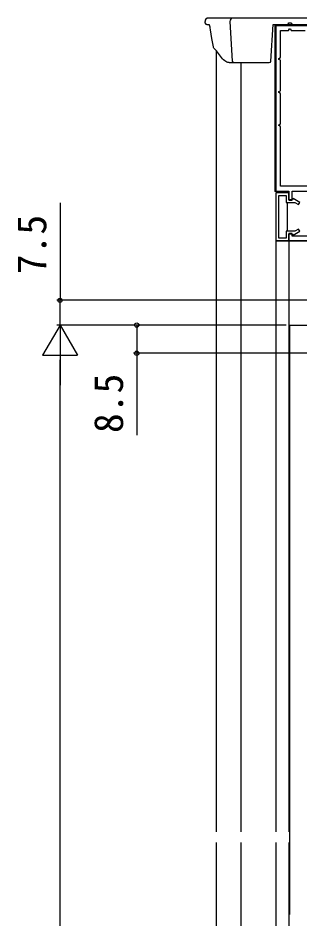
# Model space of a CAD drawing. Units: millimetres, scale not verified. Extents: x -525 to 525, y -783 to 779.
# Drawn here: x 93.5 to 178.7, y 33.6 to 305.9 of the extents above; entities that cross this region are included whole.
import ezdxf
from ezdxf.enums import TextEntityAlignment as Align

# ---------------------------------------------------------------- set-up
doc = ezdxf.new("R2010")
doc.units = ezdxf.units.MM
doc.header["$LTSCALE"] = 4
for name, color, linetype in [('0-3_YKK_11', 7, 'Continuous'), ('0-5_YKK_12', 2, 'Continuous'), ('0-6_YKK_13', 4, 'Continuous'), ('0-7_YKK_D', 6, 'Continuous')]:
    doc.layers.add(name, color=color, linetype=linetype)
doc.styles.add('ＭＳ ゴシック', font='')
doc.styles.get('ＭＳ ゴシック').set_extended_font_data('MS Gothic')

msp = doc.modelspace()

# ---------------------------------------------------------------- linework, layer by layer
at = {"layer": '0-3_YKK_11'}
for points in [[(195.644, 303.475), (171.344, 303.475), (171.344, 253.475), (175.344, 253.475), (175.344, 250.775), (176.344, 250.775), (176.344, 253.475), (182.244, 253.475)], [(183.644, 254.975), (172.744, 254.975), (172.744, 273.071), (172.244, 273.359), (172.244, 273.59), (172.744, 273.879), (172.744, 283.071), (172.244, 283.359), (172.244, 283.59), (172.744, 283.879), (172.744, 293.071), (172.244, 293.359), (172.244, 293.59), (172.744, 293.879), (172.744, 302.075), (175.24, 302.075), (175.529, 302.575), (175.759, 302.575), (176.048, 302.075), (180.24, 302.075)], [(182.244, 239.875), (176.344, 239.875), (176.344, 240.675), (175.344, 240.675), (175.344, 238.475), (183.644, 238.475)]]:
    msp.add_lwpolyline(points, dxfattribs=at)
msp.add_lwpolyline([(171.344, 252.975), (171.344, 238.475), (175.344, 238.475), (175.344, 240.575), (176.444, 240.575), (176.659, 240.202), (178.644, 241.348), (178.244, 242.041), (177.092, 241.375), (174.544, 241.375), (174.544, 239.275), (172.244, 239.275), (172.244, 252.175), (174.544, 252.175), (174.544, 250.075), (177.092, 250.075), (178.244, 249.41), (178.644, 250.103), (176.659, 251.248), (176.444, 250.875), (175.344, 250.875), (175.344, 252.975)], close=True, dxfattribs=at)
at = {"layer": '0-5_YKK_12'}
for p, q in [((171.044, 303.876), (196.644, 303.876)), ((171.044, 303.876), (171.044, 253.376)), ((153.344, 295.991), (153.344, 59.703)), ((160.839, 292.374), (160.839, 59.703)), ((174.844, 253.376), (171.044, 253.376)), ((174.844, 253.376), (174.844, 252.975)), ((174.844, 250.075), (174.844, 241.375)), ((183.644, 238.476), (174.844, 238.476)), ((175.344, 238.476), (175.344, 59.703)), ((175.544, 212.975), (175.544, 34.703)), ((175.544, 212.975), (184.544, 212.975)), ((153.344, 56.423), (153.344, -199.525)), ((160.839, 56.423), (160.839, -199.525)), ((171.344, 56.423), (171.344, -199.525)), ((175.344, 56.423), (175.344, -199.525))]:
    msp.add_line(p, q, dxfattribs=at)
msp.add_lwpolyline([(174.844, 238.476), (171.344, 238.475), (171.344, 59.703)], dxfattribs=at)
at = {"layer": '0-6_YKK_13'}
for p, q in [((153.051, 305.875), (150.985, 305.875)), ((158.485, 305.875), (153.051, 305.875)), ((195.644, 305.875), (158.485, 305.875)), ((150.015, 304.345), (149.987, 304.814)), ((150.514, 303.875), (151.274, 303.875)), ((151.643, 302.237), (151.624, 302.352)), ((157.487, 304.814), (158.219, 292.845)), ((169.869, 292.845), (170.544, 303.875)), ((170.543, 303.875), (174.744, 303.875)), ((175.244, 304.375), (176.044, 304.375)), ((176.544, 303.875), (179.744, 303.875)), ((157.273, 292.375), (158.718, 292.375)), ((158.718, 292.375), (159.217, 292.375)), ((159.217, 292.375), (169.37, 292.375))]:
    msp.add_line(p, q, dxfattribs=at)
for points in [[(151.624, 302.352), (151.554, 302.767), (151.484, 303.12), (151.416, 303.43), (151.351, 303.683), (151.292, 303.875)], [(152.508, 297.153), (152.066, 299.698), (151.643, 302.245)], [(152.77, 296.649), (152.641, 296.796), (152.559, 296.97), (152.516, 297.154)], [(154.631, 294.343), (154.05, 295.126), (153.427, 295.894), (152.763, 296.644)], [(157.261, 292.385), (156.914, 292.418), (156.579, 292.539), (156.25, 292.714), (155.923, 292.944), (155.596, 293.223), (155.271, 293.551), (154.947, 293.922), (154.633, 294.352)]]:
    msp.add_lwpolyline(points, dxfattribs=at)
for centre, radius, start, end in [((150.985, 304.875), 1, 90, 183.5), ((158.485, 304.875), 1, 90, 183.5), ((150.514, 304.375), 0.5, 183.5, 270), ((174.744, 304.375), 0.5, 270, 356.5), ((174.744, 304.375), 0.5, 356.5, 0), ((176.544, 304.375), 0.5, 180, 183.5), ((176.544, 304.375), 0.5, 183.5, 270), ((158.718, 292.875), 0.5, 183.5, 270), ((169.37, 292.875), 0.5, 270, 356.5)]:
    msp.add_arc(centre, radius, start, end, dxfattribs=at)
at = {"layer": '0-7_YKK_D'}
for p, q in [((106.156, 249.974), (106.156, 220.475)), ((182.944, 220.475), (105.156, 220.475)), ((106.156, 212.975), (106.156, 220.475)), ((106.156, 212.975), (100.906, 203.881)), ((134.221, 212.975), (105.156, 212.975)), ((174.544, 212.975), (105.156, 212.975)), ((106.156, 212.975), (111.406, 203.881)), ((106.156, 212.975), (106.156, 194.788)), ((174.544, 212.975), (128.342, 212.975)), ((238.644, 204.475), (128.342, 204.475)), ((100.906, 203.881), (111.406, 203.881)), ((106.156, -172.525), (106.156, 202.475))]:
    msp.add_line(p, q, dxfattribs=at)
msp.add_lwpolyline([(129.342, 212.975), (129.342, 204.475), (129.342, 179.629)], dxfattribs=at)
for centre in [(106.156, 220.475), (129.342, 212.975), (129.342, 204.475)]:
    msp.add_circle(centre, 0.637, dxfattribs=at)

# ---------------------------------------------------------------- texts
at = {"layer": '0-7_YKK_D', "style": 'ＭＳ ゴシック'}
for s, p in [('7.5', (104.656, 228.361)), ('8.5', (127.842, 180.311))]:
    msp.add_text(s, height=8.798, rotation=90, dxfattribs=at).set_placement(p, align=Align.BOTTOM_LEFT)

doc.saveas('drawing.dxf')
